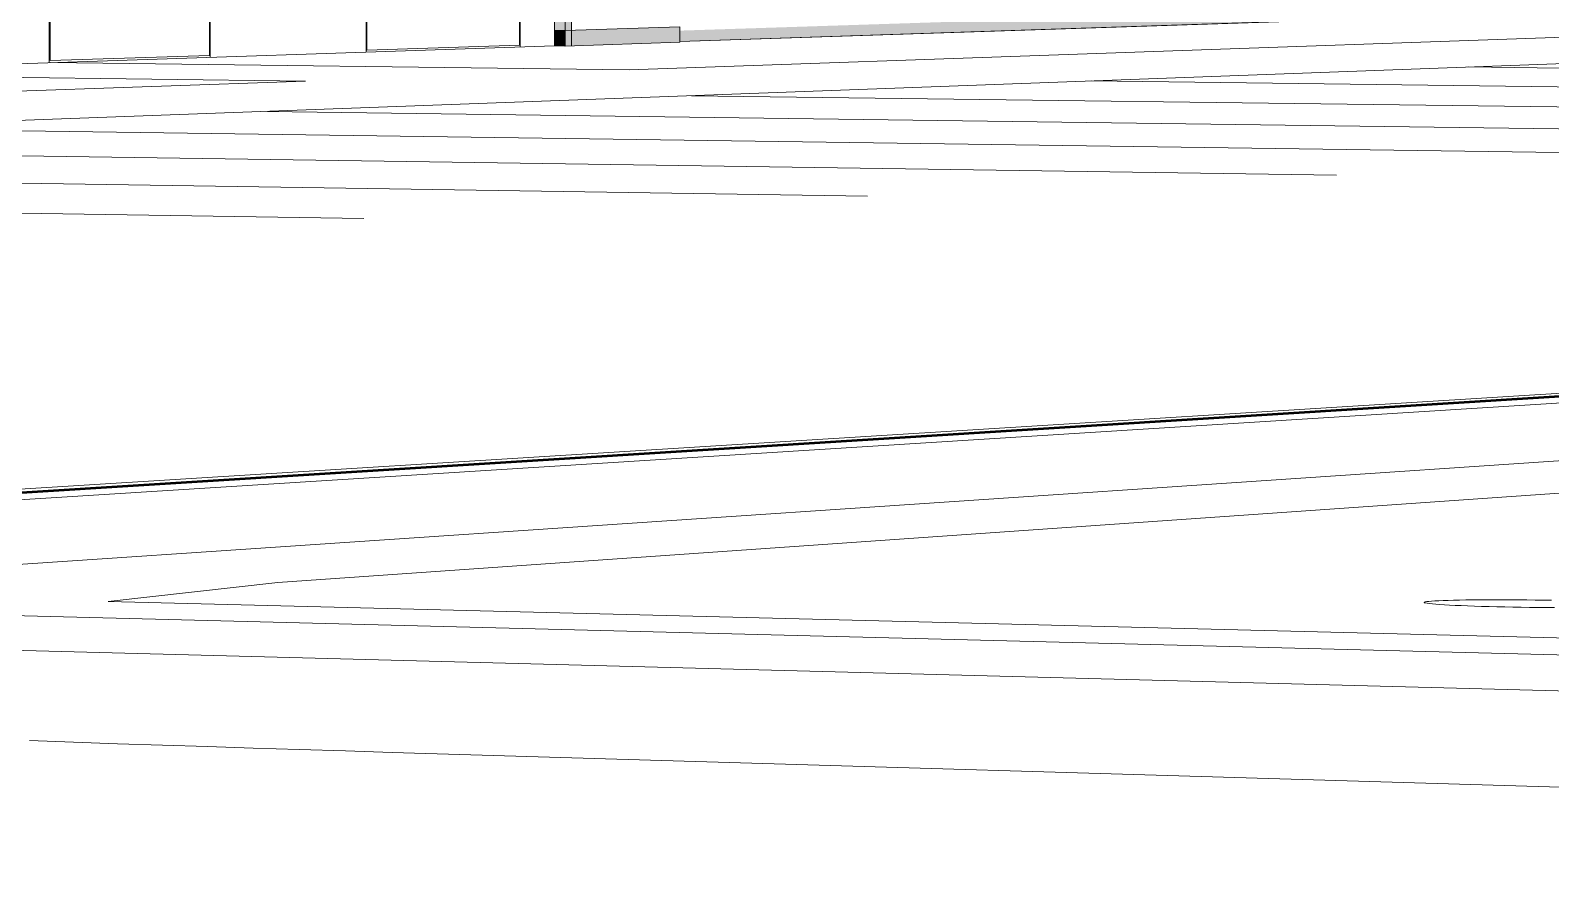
# Model space of a CAD drawing. Header units: inches. Extents: x 31155.6 to 31160.43, y 58.98 to 66.18.
# Drawn here: x 31158.9882 to 31159.0572, y 59.9414 to 59.9797 of the extents above; entities that cross this region are included whole.
import ezdxf

# ---------------------------------------------------------------- set-up
doc = ezdxf.new("R2010")
doc.units = ezdxf.units.IN
doc.header["$MEASUREMENT"] = 0
doc.linetypes.add('Hidden', pattern=[0.28125, 0.1875, -0.09375])
for name, color, linetype, lineweight in [('A-GLAZ-CWMG', 51, 'Continuous', 9), ('A-PROP-SBCK', 71, 'Hidden', 50), ('A-WALL-PATT', 111, 'Continuous', 13), ('BMP', 80, 'Continuous', 9), ('C-BLDG-PADS', 91, 'Continuous', 9), ('C-TOPO', 7, 'Continuous', 9), ('Conc', 7, 'Continuous', 9), ('EOP-PR', 4, 'Continuous', 9), ('L-SITE-WALL', 31, 'Continuous', 13), ('PAINT', 190, 'Continuous', 9)]:
    doc.layers.add(name, color=color, linetype=linetype, lineweight=lineweight)

# ---------------------------------------------------------------- blocks, each defined once
blk = doc.blocks.new('FP_66-Looking South East')
at = {"layer": 'A-WALL-PATT', "lineweight": 9}
for p, q in [((-3883.340561, 59.978293), (-3883.340561, 60.013261)), ((-3883.333326, 59.978531), (-3883.333326, 60.013115)), ((-3883.326175, 59.978766), (-3883.326175, 60.012971)), ((-3883.31925, 59.978994), (-3883.31925, 60.012832)), ((-3883.340599, 59.978201), (-3883.340599, 59.995731)), ((-3883.333289, 59.978442), (-3883.333289, 59.995778)), ((-3883.326211, 59.978676), (-3883.326211, 59.995824)), ((-3883.319215, 59.978908), (-3883.319215, 59.995869)), ((-3883.340561, 59.978293), (-3883.333326, 59.978531)), ((-3883.326175, 59.978766), (-3883.31925, 59.978994))]:
    blk.add_line(p, q, dxfattribs=at)

msp = doc.modelspace()

# ---------------------------------------------------------------- hatches: boundary and pattern name
at = {"layer": 'A-GLAZ-CWMG'}
for points in [[(31159.012447, 59.978954), (31159.012447, 60.012978), (31159.011971, 60.012975), (31159.011971, 59.97896)], [(31159.012447, 59.978954), (31159.012731, 59.978964), (31159.012731, 60.012972), (31159.012447, 60.012978), (31159.012447, 59.981416)], [(31159.017658, 59.979166), (31159.082733, 59.981316), (31159.082733, 59.981769), (31159.017658, 59.979655)], [(31159.012438, 59.978954), (31159.017655, 59.979127), (31159.017655, 59.979822), (31159.012438, 59.979655)], [(31159.012438, 59.978954), (31159.012438, 59.979655), (31159.011971, 59.979661), (31159.011971, 59.978959)]]:
    msp.add_hatch(color=256, dxfattribs=at).paths.add_polyline_path(points, flags=0)

# ---------------------------------------------------------------- linework, layer by layer
for p, q in [((31159.012447, 60.012978), (31159.012447, 59.978954)), ((31159.012731, 60.012972), (31159.012731, 59.978964)), ((31159.082733, 59.981316), (31159.017658, 59.979166)), ((31159.012447, 59.979656), (31159.017655, 59.979822)), ((31159.017655, 59.979822), (31159.017655, 59.979127)), ((31159.012438, 59.979655), (31159.011971, 59.979661)), ((31159.012438, 59.978954), (31159.012438, 59.979655)), ((31159.012438, 59.978954), (31159.017655, 59.979127)), ((31159.011971, 59.978959), (31159.012438, 59.978954)), ((31159.012731, 59.978964), (31159.012447, 59.978954))]:
    msp.add_line(p, q, dxfattribs=at)
at = {"layer": 'A-PROP-SBCK', "linetype": 'Continuous'}
msp.add_line((31159.192959, 59.971497), (31158.725875, 59.942266), dxfattribs=at)
at = {"layer": 'BMP'}
for p, q in [((31158.946996, 59.955778), (31159.192936, 59.971257)), ((31158.981622, 59.954987), (31159.192745, 59.969213)), ((31158.999403, 59.954581), (31159.192639, 59.968079)), ((31158.991696, 59.953715), (31158.999403, 59.954581)), ((31159.074317, 59.951648), (31158.991696, 59.953715)), ((31159.101796, 59.948493), (31158.920866, 59.953248)), ((31159.086066, 59.950565), (31158.968243, 59.953561))]:
    msp.add_line(p, q, dxfattribs=at)
for points in [[(31159.051796, 59.953733, 0), (31159.051672, 59.953722, 0), (31159.051576, 59.953711, 0), (31159.051508, 59.953699, 0), (31159.051468, 59.953687, 0), (31159.051457, 59.953674, 0), (31159.051475, 59.953661, 0), (31159.051521, 59.953647, 0), (31159.051596, 59.953634, 0), (31159.051699, 59.95362, 0), (31159.05183, 59.953606, 0), (31159.051987, 59.953593, 0), (31159.05217, 59.953579, 0), (31159.052378, 59.953566, 0), (31159.052609, 59.953553, 0), (31159.052863, 59.95354, 0), (31159.053137, 59.953528, 0), (31159.053431, 59.953516, 0), (31159.053741, 59.953505, 0), (31159.054068, 59.953494, 0), (31159.054408, 59.953485, 0), (31159.05476, 59.953476, 0), (31159.055122, 59.953467, 0), (31159.055491, 59.95346, 0), (31159.055865, 59.953454, 0), (31159.056242, 59.953448, 0), (31159.05662, 59.953444, 0), (31159.056997, 59.95344, 0), (31159.05737, 59.953438, 0)], [(31159.057241, 59.953772, 0), (31159.056869, 59.953778, 0), (31159.056495, 59.953783, 0), (31159.056119, 59.953788, 0), (31159.055746, 59.953791, 0), (31159.055375, 59.953793, 0), (31159.055011, 59.953795, 0), (31159.054655, 59.953795, 0), (31159.054308, 59.953794, 0), (31159.053974, 59.953792, 0), (31159.053654, 59.95379, 0), (31159.053349, 59.953786, 0), (31159.053062, 59.953781, 0), (31159.052795, 59.953775, 0), (31159.052548, 59.953768, 0), (31159.052323, 59.953761, 0), (31159.052122, 59.953752, 0), (31159.051946, 59.953743, 0), (31159.051796, 59.953733, 0)]]:
    msp.add_polyline3d(points, dxfattribs=at)
at = {"layer": 'C-BLDG-PADS'}
msp.add_line((31159.017657, 59.979159), (31159.083328, 59.981328), dxfattribs=at)
at = {"layer": 'C-TOPO'}
for p, q in [((31159.083328, 59.981328), (31159.017657, 59.979159)), ((31159.017657, 59.979159), (31159.083328, 59.981328))]:
    msp.add_line(p, q, dxfattribs=at)
at = {"layer": 'Conc'}
for p, q in [((31159.188608, 59.982999), (31158.672447, 59.963916)), ((31159.015352, 59.977879), (31159.107201, 59.981089)), ((31159.015352, 59.977879), (31158.989068, 59.978202)), ((31158.636891, 59.964655), (31159.000651, 59.977366)), ((31159.000651, 59.977366), (31158.973986, 59.977704))]:
    msp.add_line(p, q, dxfattribs=at)
msp.add_polyline3d([(31159.004599, 59.946859, 0), (31159.002473, 59.946923, 0), (31159.000365, 59.946987, 0), (31158.998276, 59.947053, 0), (31158.996206, 59.947119, 0), (31158.994156, 59.947187, 0), (31158.992126, 59.947255, 0), (31158.990115, 59.947323, 0), (31158.988126, 59.947393, 0)], dxfattribs=at)
at = {"layer": 'EOP-PR'}
for p, q in [((31158.93025, 59.955239), (31159.19297, 59.971614)), ((31159.004599, 59.946859), (31159.190134, 59.94135))]:
    msp.add_line(p, q, dxfattribs=at)
at = {"layer": 'L-SITE-WALL'}
for p, q in [((31159.011971, 59.978959), (31159.011971, 60.02972)), ((31158.921897, 59.975982), (31159.011971, 59.978959))]:
    msp.add_line(p, q, dxfattribs=at)
at = {"layer": 'PAINT'}
for p, q in [((31159.135324, 59.977024), (31159.05347, 59.978003)), ((31159.119871, 59.976332), (31159.036338, 59.97737)), ((31159.103459, 59.975597), (31159.01819, 59.976699)), ((31159.085994, 59.974815), (31158.998932, 59.975987)), ((31159.067374, 59.973981), (31158.978461, 59.97523)), ((31159.047478, 59.97309), (31158.956657, 59.974424)), ((31159.026171, 59.972136), (31158.933387, 59.973563)), ((31159.003298, 59.971112), (31158.908496, 59.972643))]:
    msp.add_line(p, q, dxfattribs=at)

# ---------------------------------------------------------------- block references
at = {"layer": 'L-SITE-WALL', "lineweight": 9}
msp.add_blockref('FP_66-Looking South East', (35042.32962, 0), dxfattribs=at)

doc.saveas('drawing.dxf')
